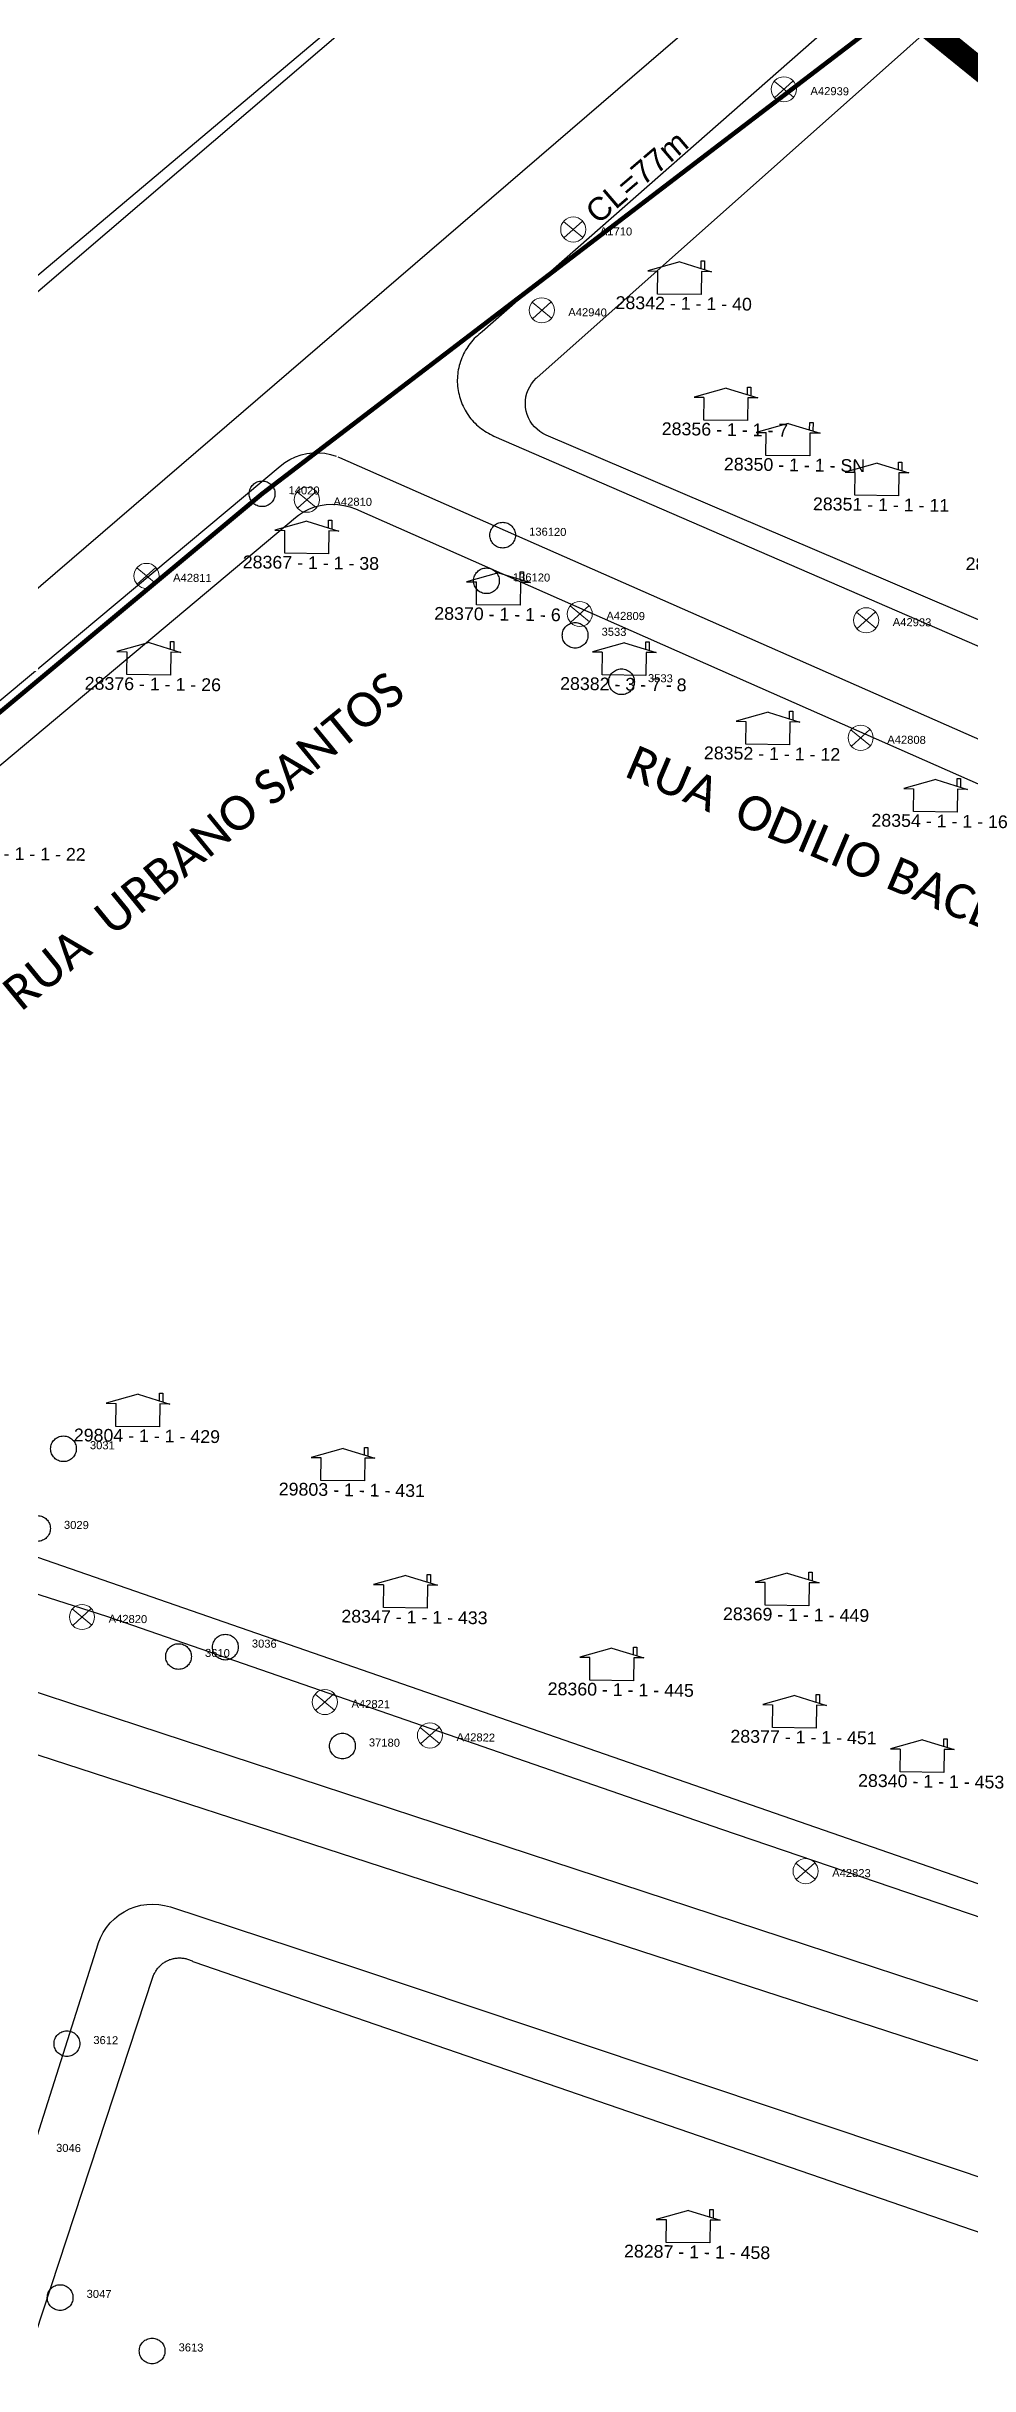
# Model space of a CAD drawing. Header units: millimetres. Extents: x 676447 to 689606, y 7455628 to 7463967.
# Drawn here: x 687744.1 to 687824.9, y 7460403.3 to 7460606.2 of the extents above; entities that cross this region are included whole.
import ezdxf

# ---------------------------------------------------------------- set-up
doc = ezdxf.new("R2010")
doc.units = ezdxf.units.MM
doc.header["$LTSCALE"] = 0.1
doc.header["$MEASUREMENT"] = 0
doc.linetypes.add('PHANTOM2', pattern=[1.25, 0.625, -0.125, 0.125, -0.125, 0.125, -0.125])
doc.layers.add('10.4-Postes', color=1, linetype='Continuous', lineweight=0)
for name, color, linetype in [('Caixas Subterrâneas', 5, 'Continuous'), ('CELULARIZAÇÃO CABO 5', 7, 'Continuous'), ('label_cabos', 7, 'Continuous'), ('LEGENDAS_INFRAESTRUTURAS', 7, 'Continuous'), ('MUB_MEIOFIO', 7, 'Continuous'), ('MUB_OBRA_ARTE', 7, 'Continuous'), ('MUB_QUADRAS', 7, 'Continuous'), ('MUB_SEGMENTO', 7, 'Continuous'), ('NOS_DE_INFRAESTRUTURA', 7, 'Continuous'), ('surveys', 7, 'Continuous'), ('SURVEYS_LEGENDAS', 7, 'Continuous')]:
    doc.layers.add(name, color=color, linetype=linetype)
doc.styles.add('Legend', font='calibri.ttf')
doc.styles.get("Standard").update_dxf_attribs({"font": 'arial.ttf'})

# ---------------------------------------------------------------- blocks, each defined once
blk = doc.blocks.new('MHMZ')
at = {"linetype": 'PHANTOM2'}
blk.add_circle((0, 0), 0.0000101, dxfattribs=at)
blk = doc.blocks.new('PTPT')
at = {"layer": '10.4-Postes', "color": 1, "linetype": 'PHANTOM2'}
for points in [[(-0.0000079, 0.0000104), (0.0000075, -0.000002)], [(0.000007, 0.0000109), (-0.0000074, -0.0000025)]]:
    blk.add_lwpolyline(points, dxfattribs=at)
at = {"layer": '10.4-Postes', "color": 1}
blk.add_circle((-0.0000002, 0.0000042), 0.00000987, dxfattribs=at)
blk = doc.blocks.new('LVLV')
for p, q in [((0, 0.0000254), (-0.0000251, 0.000018)), ((0, 0.0000254), (0.0000251, 0.000018)), ((0.0000169, 0.0000264), (0.0000195, 0.0000264)), ((0.0000169, 0.0000205), (0.0000169, 0.0000264)), ((0.0000195, 0.0000264), (0.0000195, 0.0000198)), ((-0.0000251, 0.000018), (-0.0000173, 0.000018)), ((-0.0000172, 0), (-0.0000172, 0.0000179)), ((0.0000172, 0), (-0.0000172, 0)), ((0.0000251, 0.000018), (0.0000172, 0.000018)), ((0.0000172, 0.000018), (0.0000172, 0))]:
    blk.add_line(p, q)

msp = doc.modelspace()

# ---------------------------------------------------------------- linework, layer by layer
at = {"color": 1, "const_width": 0.4}
msp.add_lwpolyline([(687664.85, 7460492.18), (687664.85, 7460492.18), (687673.68, 7460492.7), (687762.97, 7460567.06), (687823.66, 7460613.39), (687840.93, 7460634.38), (687840.93, 7460634.38), (687840.93, 7460634.38), (687840.93, 7460634.38), (687844.46, 7460637.56)], dxfattribs=at)
at = {"layer": 'CELULARIZAÇÃO CABO 5', "color": 6, "const_width": 2}
msp.add_lwpolyline([(687832.07, 7460779.74), (687731.71, 7460680.45), (687829.52, 7460601.15), (687829.52, 7460601.15), (687863.87, 7460526), (687906.7, 7460513.34), (687894.17, 7460505.78), (687933.94, 7460486.64), (687933.94, 7460486.64), (687905.41, 7460401.32), (687981.65, 7460381.61), (688093.81, 7460413.41), (687978.37, 7460609.41), (687978.37, 7460609.41), (687907.78, 7460591.89), (687884.72, 7460648.05), (687884.72, 7460648.05), (687881.34, 7460665.34), (687887.11, 7460672.27), (687886.61, 7460692.44), (687868.2, 7460698.52), (687832.07, 7460779.74)], dxfattribs=at)
at = {"layer": 'MUB_MEIOFIO', "linetype": 'Continuous'}
for points in [[(687707.36, 7460556.69), (687665.64, 7460605.71), (687662.44, 7460609.48), (687662.25, 7460609.73), (687662.09, 7460610), (687661.51, 7460611.14), (687661.54, 7460611.94), (687661.96, 7460612.75), (687662.96, 7460613.86), (687664.96, 7460615.52), (687694.36, 7460640.01), (687719.29, 7460661.86), (687741.8, 7460680.07), (687743.02, 7460680.81), (687744.01, 7460680.81), (687745.06, 7460680.21), (687768.47, 7460650.83), (687785.43, 7460630.91), (687787.75, 7460627.53), (687788.94, 7460625.88), (687784.86, 7460621.14), (687708.63, 7460556.95), (687708.06, 7460556.69), (687707.36, 7460556.69)], [(687830, 7460623.22), (687782.23, 7460581.22), (687782.09, 7460581.11), (687781.94, 7460581), (687781.81, 7460580.88), (687781.67, 7460580.75), (687781.54, 7460580.63), (687781.42, 7460580.49), (687781.3, 7460580.36), (687781.18, 7460580.21), (687781.07, 7460580.07), (687780.97, 7460579.92), (687780.87, 7460579.77), (687780.77, 7460579.61), (687780.68, 7460579.45), (687780.6, 7460579.29), (687780.52, 7460579.13), (687780.45, 7460578.96), (687780.38, 7460578.79), (687780.32, 7460578.62), (687780.27, 7460578.44), (687780.22, 7460578.27), (687780.17, 7460578.09), (687780.14, 7460577.91), (687780.11, 7460577.73), (687780.09, 7460577.55), (687780.07, 7460577.37), (687780.06, 7460577.19), (687780.05, 7460577), (687780.05, 7460576.82), (687780.06, 7460576.64), (687780.08, 7460576.46), (687780.1, 7460576.28), (687780.12, 7460576.09), (687780.16, 7460575.92), (687780.2, 7460575.74), (687780.24, 7460575.56), (687780.29, 7460575.39), (687780.35, 7460575.21), (687780.41, 7460575.04), (687780.48, 7460574.87), (687780.56, 7460574.71), (687780.64, 7460574.54), (687780.73, 7460574.38), (687780.82, 7460574.23), (687780.92, 7460574.07), (687781.02, 7460573.92), (687781.13, 7460573.77), (687781.24, 7460573.63), (687781.36, 7460573.49), (687781.48, 7460573.36), (687781.61, 7460573.23), (687781.74, 7460573.1), (687781.88, 7460572.98), (687782.02, 7460572.86), (687782.16, 7460572.75), (687782.31, 7460572.64), (687782.46, 7460572.54), (687782.61, 7460572.44), (687782.77, 7460572.35), (687782.93, 7460572.27), (687783.1, 7460572.19), (687783.26, 7460572.11), (687850.47, 7460542.98)], [(687683.4, 7460501.66), (687764.54, 7460569.49), (687764.96, 7460569.8), (687765.41, 7460570.07), (687765.88, 7460570.29), (687766.38, 7460570.46), (687766.89, 7460570.58), (687767.41, 7460570.64), (687767.93, 7460570.65), (687768.45, 7460570.6), (687768.96, 7460570.5), (687769.46, 7460570.35)], [(687769.61, 7460570.29), (687769.75, 7460570.23), (687846.64, 7460536.36)], [(687899.04, 7460411.07), (687585.06, 7460514.16)], [(687583.06, 7460508.87), (687899.04, 7460406.15)], [(687879, 7460424.43), (687803.21, 7460450.22), (687749.39, 7460468.85), (687724.84, 7460476.69)], [(687740.23, 7460413.77), (687748.62, 7460440.22), (687748.64, 7460440.26), (687748.83, 7460440.75), (687749.07, 7460441.22), (687749.35, 7460441.66), (687749.68, 7460442.06), (687750.05, 7460442.43), (687750.46, 7460442.76), (687750.9, 7460443.04), (687751.37, 7460443.28), (687751.86, 7460443.46), (687752.36, 7460443.6), (687752.88, 7460443.68), (687753.4, 7460443.7), (687753.93, 7460443.68), (687754.44, 7460443.59), (687754.95, 7460443.46), (687771.33, 7460438.08), (687899.04, 7460395.28)]]:
    msp.add_lwpolyline(points, dxfattribs=at)
at = {"layer": 'MUB_OBRA_ARTE', "linetype": 'Continuous'}
for points in [[(687789.86, 7460624.56), (687711.97, 7460557.91)], [(687724.4, 7460542.55), (687802.24, 7460609.44)]]:
    msp.add_lwpolyline(points, dxfattribs=at)
at = {"layer": 'MUB_QUADRAS', "linetype": 'Continuous'}
for points in [[(687786.01, 7460574.92), (687786.02, 7460575.23), (687786.06, 7460575.54), (687786.14, 7460575.85), (687786.25, 7460576.14), (687786.39, 7460576.42), (687786.55, 7460576.69), (687786.75, 7460576.93), (687786.96, 7460577.16), (687787.01, 7460577.2), (687830.16, 7460615.59)], [(687854.16, 7460543.85), (687813.73, 7460561.13), (687787.83, 7460572.2), (687787.54, 7460572.34), (687787.28, 7460572.51), (687787.03, 7460572.7), (687786.81, 7460572.92), (687786.6, 7460573.16), (687786.43, 7460573.42), (687786.28, 7460573.7), (687786.17, 7460573.99), (687786.08, 7460574.29), (687786.03, 7460574.6), (687786.01, 7460574.92)], [(687689.31, 7460500.78), (687765.9, 7460564.99), (687766.16, 7460565.19), (687766.59, 7460565.48), (687767.06, 7460565.72), (687767.55, 7460565.91), (687768.05, 7460566.05), (687768.57, 7460566.13), (687769.09, 7460566.16), (687769.61, 7460566.13), (687770.13, 7460566.05), (687770.64, 7460565.92), (687771.13, 7460565.73), (687805.53, 7460550.55), (687845.24, 7460533.03)], [(687881.59, 7460426.07), (687690.88, 7460492.22)], [(687737.64, 7460389.4), (687753.42, 7460437.32), (687753.45, 7460437.4), (687753.48, 7460437.48), (687753.51, 7460437.56), (687753.55, 7460437.63), (687753.59, 7460437.71), (687753.63, 7460437.78), (687753.67, 7460437.85), (687753.72, 7460437.92), (687753.76, 7460437.99), (687753.81, 7460438.06), (687753.87, 7460438.12), (687753.92, 7460438.19), (687753.98, 7460438.25), (687754.04, 7460438.31), (687754.1, 7460438.37), (687754.16, 7460438.42), (687754.23, 7460438.47), (687754.29, 7460438.53), (687754.36, 7460438.57), (687754.43, 7460438.62), (687754.5, 7460438.66), (687754.58, 7460438.71), (687754.65, 7460438.74), (687754.73, 7460438.78), (687754.81, 7460438.81), (687754.88, 7460438.85), (687754.96, 7460438.87), (687755.04, 7460438.9), (687755.12, 7460438.92), (687755.21, 7460438.94), (687755.29, 7460438.96), (687755.37, 7460438.97), (687755.45, 7460438.98), (687755.54, 7460438.99), (687755.62, 7460439), (687755.71, 7460439), (687755.79, 7460439), (687755.87, 7460439), (687755.96, 7460438.99), (687756.04, 7460438.98), (687756.12, 7460438.97), (687756.21, 7460438.96), (687756.29, 7460438.94), (687756.37, 7460438.92), (687756.45, 7460438.9), (687756.53, 7460438.87), (687756.61, 7460438.84), (687756.69, 7460438.81), (687756.77, 7460438.78), (687756.84, 7460438.74), (687756.92, 7460438.7), (687756.99, 7460438.66), (687845.42, 7460408.23)]]:
    msp.add_lwpolyline(points, dxfattribs=at)

# ---------------------------------------------------------------- block references
at = {"layer": 'Caixas Subterrâneas', "color": 40}
for p, xscale, yscale, zscale, rotation in [((687762.97, 7460567.06), 111319.4907932735, 111319.4907932735, 111319.4907932735, 359.2856449677089), ((687782.6, 7460559.45), 111319.4907932736, 111319.4907932736, 111319.4907932736, 359.2855679577817), ((687790.36, 7460554.68), 111319.4907932735, 111319.4907932735, 111319.4907932735, 359.2855369478887), ((687745.59, 7460483.53), 111319.4907932736, 111319.4907932736, 111319.4907932736, 359.2856849105892), ((687743.32, 7460476.56), 111319.4907932735, 111319.4907932735, 111319.4907932735, 359.2856913282456), ((687755.66, 7460465.36), 111319.4907932736, 111319.4907932736, 111319.4907932736, 359.2856409230901), ((687759.76, 7460466.18), 111319.4907932736, 111319.4907932736, 111319.4907932736, 359.2856255999546), ((687770, 7460457.53), 111319.4907932736, 111319.4907932736, 111319.4907932736, 359.2855839263123), ((687745.89, 7460431.5), 111319.4907932736, 111319.4907932736, 111319.4907932736, 359.2856674652193), ((687753.35, 7460404.62), 111319.4907932735, 111319.4907932735, 111319.4907932735, 359.2856306686817)]:
    msp.add_blockref('MHMZ', p, dxfattribs=dict(at, xscale=xscale, yscale=yscale, zscale=zscale, rotation=rotation))
at = {"layer": 'Caixas Subterrâneas', "color": 5}
for p, xscale, yscale, zscale, rotation in [((687762.97, 7460567.06), 111319.4907932736, 111319.4907932736, 111319.4907932736, 359.2856449677089), ((687784.02, 7460563.44), 111319.4907932736, 111319.4907932736, 111319.4907932736, 359.2855638189343), ((687794.42, 7460550.62), 111319.4907932736, 111319.4907932736, 111319.4907932736, 359.2855202690202), ((687755.66, 7460465.36), 111319.4907932736, 111319.4907932736, 111319.4907932736, 359.2856409230901), ((687770, 7460457.53), 111319.4907932736, 111319.4907932736, 111319.4907932736, 359.2855839263123), ((687745.89, 7460431.5), 111319.4907932736, 111319.4907932736, 111319.4907932736, 359.2856674652193), ((687745.3, 7460409.29), 111319.4907932735, 111319.4907932735, 111319.4907932735, 359.2856627450124), ((687753.35, 7460404.62), 111319.4907932736, 111319.4907932736, 111319.4907932736, 359.2856306686817)]:
    msp.add_blockref('MHMZ', p, dxfattribs=dict(at, xscale=xscale, yscale=yscale, zscale=zscale, rotation=rotation))
at = {"layer": 'NOS_DE_INFRAESTRUTURA', "color": 1}
for p, xscale, yscale, zscale, rotation in [((687808.64, 7460601.97), 111319.4907932736, 111319.4907932736, 111319.4907932736, 359.285482300276), ((687808.64, 7460601.97), 111319.4907932736, 111319.4907932736, 111319.4907932736, 359.285482300276), ((687790.21, 7460589.71), 111319.4907932736, 111319.4907932736, 111319.4907932736, 359.28554850027), ((687790.21, 7460589.71), 111319.4907932736, 111319.4907932736, 111319.4907932736, 359.28554850027), ((687787.46, 7460582.64), 111319.4907932736, 111319.4907932736, 111319.4907932736, 359.2855567690871), ((687787.46, 7460582.64), 111319.4907932736, 111319.4907932736, 111319.4907932736, 359.2855567690871), ((687766.9, 7460566.07), 111319.4907932736, 111319.4907932736, 111319.4907932736, 359.2856297387034), ((687766.9, 7460566.07), 111319.4907932736, 111319.4907932736, 111319.4907932736, 359.2856297387034), ((687752.87, 7460559.41), 111319.4907932735, 111319.4907932735, 111319.4907932735, 359.2856809739027), ((687752.87, 7460559.41), 111319.4907932735, 111319.4907932735, 111319.4907932735, 359.2856809739027), ((687790.78, 7460556.08), 111319.4907932736, 111319.4907932736, 111319.4907932736, 359.28553580302), ((687790.78, 7460556.08), 111319.4907932736, 111319.4907932736, 111319.4907932736, 359.28553580302), ((687815.84, 7460555.53), 111319.4907932735, 111319.4907932735, 111319.4907932735, 359.2854403677391), ((687815.84, 7460555.53), 111319.4907932735, 111319.4907932735, 111319.4907932735, 359.2854403677391), ((687815.36, 7460545.25), 111319.4907932736, 111319.4907932736, 111319.4907932736, 359.2854389654529), ((687815.36, 7460545.25), 111319.4907932736, 111319.4907932736, 111319.4907932736, 359.285438965453), ((687747.23, 7460468.35), 111319.4907932736, 111319.4907932736, 111319.4907932736, 359.2856739182262), ((687747.23, 7460468.35), 111319.4907932736, 111319.4907932736, 111319.4907932736, 359.2856739182262), ((687768.48, 7460460.91), 111319.4907932735, 111319.4907932735, 111319.4907932735, 359.2855907926412), ((687768.48, 7460460.91), 111319.4907932736, 111319.4907932736, 111319.4907932736, 359.285590792641), ((687777.67, 7460457.99), 111319.4907932736, 111319.4907932736, 111319.4907932736, 359.2855549422212), ((687777.67, 7460457.99), 111319.4907932736, 111319.4907932736, 111319.4907932736, 359.2855549422212), ((687810.54, 7460446.12), 111319.4907932736, 111319.4907932736, 111319.4907932736, 359.2854262156106), ((687810.54, 7460446.12), 111319.4907932736, 111319.4907932736, 111319.4907932736, 359.2854262156107)]:
    msp.add_blockref('PTPT', p, dxfattribs=dict(at, xscale=xscale, yscale=yscale, zscale=zscale, rotation=rotation))
at = {"layer": 'surveys', "color": 0}
for p, xscale, yscale, zscale, rotation in [((687799.48, 7460584.51), 111319.4907932736, 111319.4907932736, 111319.4907932736, 359.2855116271518), ((687803.53, 7460573.48), 111319.4907932736, 111319.4907932736, 111319.4907932736, 359.2854927935566), ((687808.97, 7460570.39), 111319.4907932736, 111319.4907932736, 111319.4907932736, 359.2854711419424), ((687816.75, 7460566.91), 111319.4907932735, 111319.4907932735, 111319.4907932735, 359.2854404533119), ((687766.86, 7460561.83), 111319.4907932736, 111319.4907932736, 111319.4907932736, 359.2856285351138), ((687783.63, 7460557.33), 111319.4907932736, 111319.4907932736, 111319.4907932736, 359.2855633966667), ((687753.04, 7460551.22), 111319.4907932736, 111319.4907932736, 111319.4907932736, 359.2856777831742), ((687794.64, 7460551.2), 111319.4907932736, 111319.4907932736, 111319.4907932736, 359.2855196112355), ((687807.21, 7460545.13), 111319.4907932736, 111319.4907932736, 111319.4907932736, 359.2854699008756), ((687821.88, 7460539.24), 111319.4907932736, 111319.4907932736, 111319.4907932736, 359.2854123047354), ((687752.09, 7460485.47), 111319.4907932736, 111319.4907932736, 111319.4907932736, 359.2856607963836), ((687770.02, 7460480.74), 111319.4907932736, 111319.4907932736, 111319.4907932736, 359.2855911460268), ((687775.5, 7460469.62), 111319.4907932736, 111319.4907932736, 111319.4907932736, 359.2855668194997), ((687808.89, 7460469.83), 111319.4907932736, 111319.4907932736, 111319.4907932736, 359.2854399304732), ((687793.55, 7460463.27), 111319.4907932736, 111319.4907932736, 111319.4907932736, 359.2854962124873), ((687809.54, 7460459.12), 111319.4907932735, 111319.4907932735, 111319.4907932735, 359.2854341046098), ((687820.71, 7460455.25), 111319.4907932736, 111319.4907932736, 111319.4907932736, 359.2853904320803), ((687800.23, 7460414.09), 111319.4907932736, 111319.4907932736, 111319.4907932736, 359.2854554062046)]:
    msp.add_blockref('LVLV', p, dxfattribs=dict(at, xscale=xscale, yscale=yscale, zscale=zscale, rotation=rotation))

# ---------------------------------------------------------------- texts
at = {"layer": 'label_cabos', "linetype": 'Continuous', "insert": (687791.72, 7460591.31), "char_height": 2, "attachment_point": 4, "rotation": 40.4852}
msp.add_mtext('CL=77m', dxfattribs=at)
at = {"layer": 'LEGENDAS_INFRAESTRUTURAS', "color": 1}
for s, rotation, p in [('A42939', 359.2855, (687810.95, 7460601.95)), ('A1710', 359.2855, (687792.52, 7460589.68)), ('A42940', 359.2855, (687789.76, 7460582.61)), ('A42810', 359.2856, (687769.21, 7460566.04)), ('A42811', 359.2857, (687755.18, 7460559.38)), ('A42809', 359.2855, (687793.09, 7460556.05)), ('A42809', 359.2855, (687793.09, 7460556.05)), ('A42933', 359.2854, (687818.15, 7460555.5)), ('A42933', 359.2854, (687818.15, 7460555.5)), ('A42808', 359.2854, (687817.67, 7460545.22)), ('A42808', 359.2854, (687817.67, 7460545.22)), ('A42820', 359.2857, (687749.54, 7460468.32)), ('A42820', 359.2857, (687749.54, 7460468.32)), ('A42821', 359.2856, (687770.79, 7460460.88)), ('A42821', 359.2856, (687770.79, 7460460.88)), ('A42822', 359.2855, (687779.98, 7460457.96)), ('A42822', 359.2855, (687779.98, 7460457.96)), ('A42823', 359.2854, (687812.85, 7460446.1)), ('A42823', 359.2854, (687812.85, 7460446.1))]:
    msp.add_text(s, height=0.7, rotation=rotation, dxfattribs=at).set_placement(p)
at = {"layer": 'LEGENDAS_INFRAESTRUTURAS', "color": 5}
for s, rotation, p in [('14020', 359.2856, (687765.28, 7460567.03)), ('136120', 359.2856, (687786.33, 7460563.41)), ('136120', 359.2856, (687784.91, 7460559.42)), ('3533', 359.2855, (687792.67, 7460554.65)), ('3533', 359.2855, (687796.73, 7460550.59)), ('3031', 359.2857, (687747.9, 7460483.5)), ('3029', 359.2857, (687745.63, 7460476.53)), ('3610', 359.2856, (687757.97, 7460465.33)), ('3610', 359.2856, (687757.97, 7460465.33)), ('3036', 359.2856, (687762.07, 7460466.15)), ('37180', 359.2856, (687772.31, 7460457.5)), ('37180', 359.2856, (687772.31, 7460457.5)), ('3612', 359.2857, (687748.2, 7460431.47)), ('3612', 359.2857, (687748.2, 7460431.47)), ('3046', 359.2857, (687744.94, 7460422.04)), ('3046', 359.2857, (687744.94, 7460422.04)), ('3047', 359.2857, (687747.61, 7460409.27)), ('3613', 359.2856, (687755.66, 7460404.59)), ('3613', 359.2856, (687755.66, 7460404.59))]:
    msp.add_text(s, height=0.7, rotation=rotation, dxfattribs=at).set_placement(p)
at = {"layer": 'MUB_SEGMENTO', "color": 253, "style": 'Legend'}
for s, rotation, p in [('RUA  URBANO SANTOS', 39.2752, (687741.87, 7460521.71)), ('RUA  ODILIO BACELAR', 336.9249, (687794.55, 7460542.39))]:
    msp.add_text(s, height=3, rotation=rotation, dxfattribs=at).set_placement(p)
at = {"layer": 'SURVEYS_LEGENDAS', "color": 0}
for s, rotation, p in [('28342 - 1 - 1 - 40', 359.2855, (687793.89, 7460583.23)), ('28356 - 1 - 1 - 7', 359.2855, (687797.93, 7460572.2)), ('28350 - 1 - 1 - SN', 359.2855, (687803.37, 7460569.11)), ('28351 - 1 - 1 - 11', 359.2854, (687811.16, 7460565.63)), ('28367 - 1 - 1 - 38', 359.2856, (687761.27, 7460560.55)), ('28380 - 3 - 9 - 15', 359.2854, (687824.52, 7460560.39)), ('28370 - 1 - 1 - 6', 359.2856, (687778.03, 7460556.05)), ('28376 - 1 - 1 - 26', 359.2857, (687747.44, 7460549.94)), ('28382 - 3 - 7 - 8', 359.2855, (687789.04, 7460549.92)), ('28352 - 1 - 1 - 12', 359.2855, (687801.62, 7460543.85)), ('28354 - 1 - 1 - 16', 359.2854, (687816.28, 7460537.96)), ('28358 - 1 - 1 - 22', 359.2857, (687735.6, 7460535.1)), ('29804 - 1 - 1 - 429', 359.2857, (687746.49, 7460484.19)), ('29803 - 1 - 1 - 431', 359.2856, (687764.42, 7460479.46)), ('28369 - 1 - 1 - 449', 359.2854, (687803.29, 7460468.55)), ('28347 - 1 - 1 - 433', 359.2856, (687769.9, 7460468.34)), ('28360 - 1 - 1 - 445', 359.2855, (687787.95, 7460461.99)), ('28377 - 1 - 1 - 451', 359.2854, (687803.94, 7460457.84)), ('28340 - 1 - 1 - 453', 359.2854, (687815.11, 7460453.97)), ('28287 - 1 - 1 - 458', 359.2855, (687794.63, 7460412.81))]:
    msp.add_text(s, height=1.1132, rotation=rotation, dxfattribs=at).set_placement(p)

doc.saveas('drawing.dxf')
